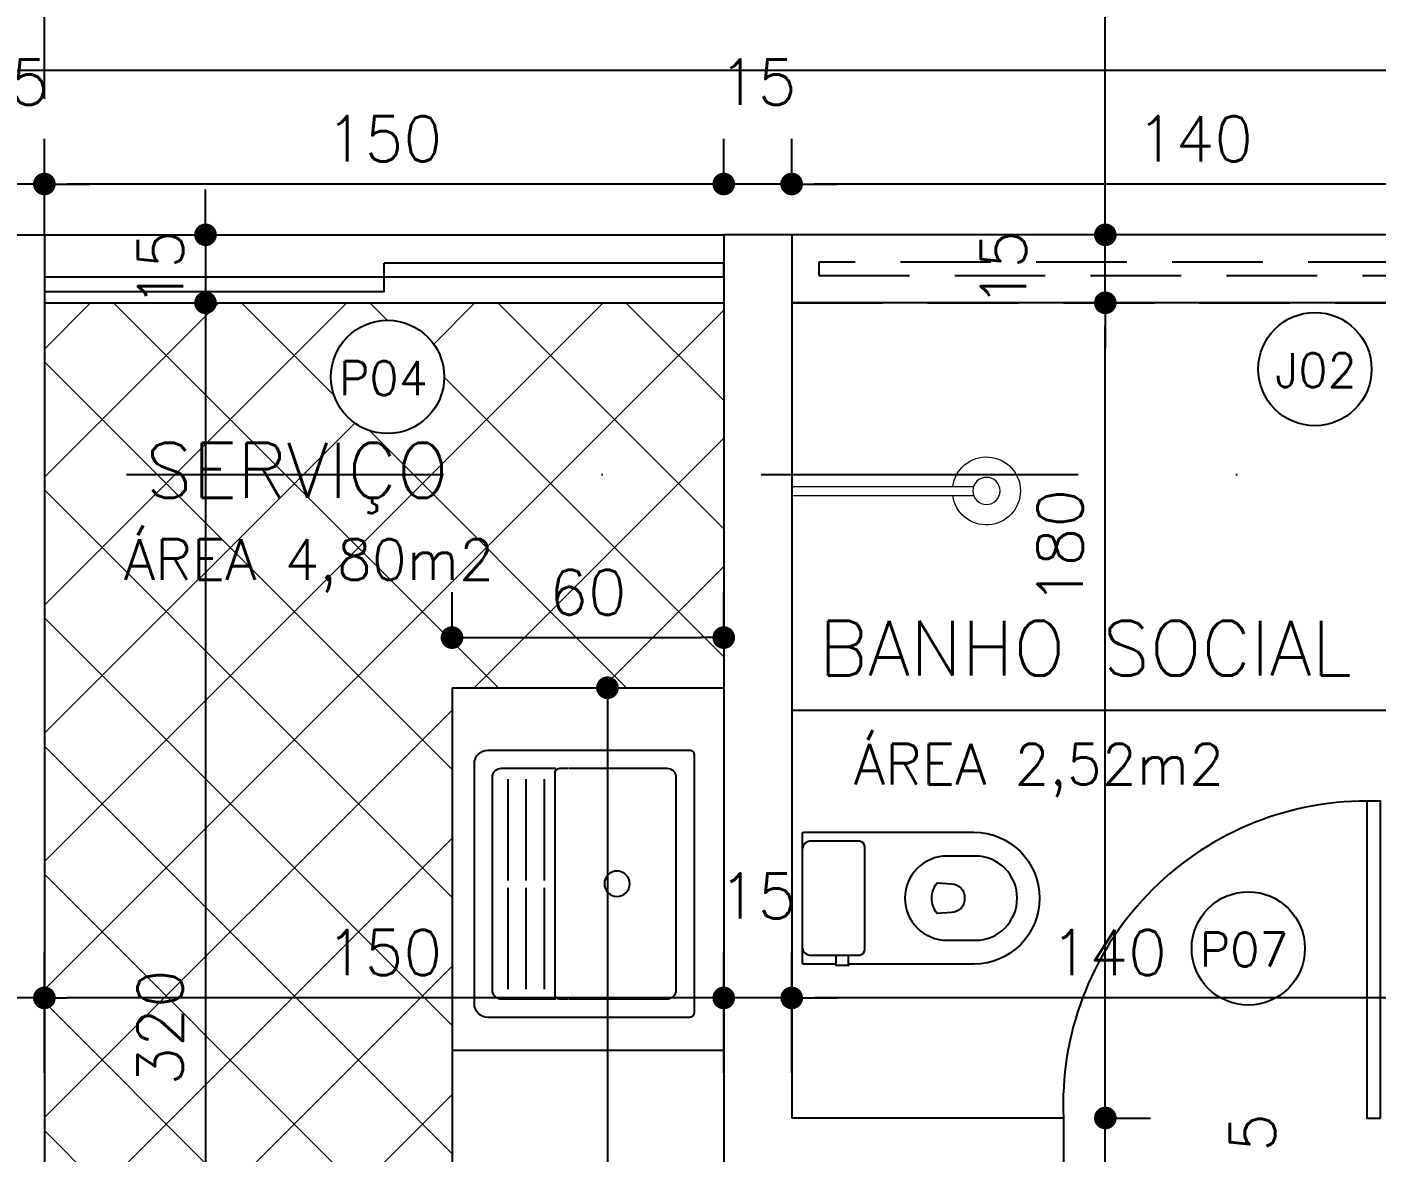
# Model space of a CAD drawing. Header units: inches. Extents: x 580771 to 672494, y 7715997 to 7829530.
# Drawn here: x 654388.3 to 654686.2, y 7728631.1 to 7728879.5 of the extents above; entities that cross this region are included whole.
import ezdxf

# ---------------------------------------------------------------- set-up
doc = ezdxf.new("R2010")
doc.units = ezdxf.units.IN
doc.header["$MEASUREMENT"] = 0
doc.header["$PDMODE"] = 2
doc.linetypes.add('DASHDOTX2', pattern=[2, 1, -0.5, 0, -0.5])
doc.linetypes.add('DASHED2', pattern=[0.375, 0.25, -0.125])
for name, color, linetype in [('01', 1, 'Continuous'), ('02', 2, 'Continuous'), ('04', 4, 'Continuous'), ('1-ARQ-2', 2, 'Continuous'), ('1-ARQ-A', 1, 'Continuous'), ('Block1', 1, 'Continuous'), ('Block2', 2, 'Continuous'), ('Layer1', 1, 'Continuous'), ('Layer3', 3, 'Continuous'), ('NIVEL', 2, 'Continuous'), ('P-02', 2, 'Continuous'), ('P02', 2, 'Continuous'), ('parede', 6, 'Continuous'), ('SIMBOLOS', 2, 'Continuous'), ('VEGETAÇÃO1', 96, 'Continuous')]:
    doc.layers.add(name, color=color, linetype=linetype)
doc.layers.add('ARQ-01', color=1, linetype='Continuous', lineweight=13)
doc.layers.add('ARQ-02', color=2, linetype='Continuous', lineweight=20)
doc.layers.get('01').off()
doc.styles.add('R80E50', font='romans.shx', dxfattribs={"height": 10})
doc.styles.add('ROMANS', font='romans', dxfattribs={"height": 0.2})
doc.dimstyles.new('ARQ50', dxfattribs={"dimscale": 50, "dimtxt": 10, "dimasz": 0.1, "dimexe": 0.2, "dimexo": 0.2, "dimgap": 0.1, "dimtad": 1, "dimdec": 0, "dimzin": 12, "dimdsep": 46, "dimtxsty": 'R80E50', "dimblk1": 'DOT', "dimblk2": 'DOT', "dimsah": 1, "dimcen": 0.4, "dimclrd": 15, "dimclre": 15, "dimclrt": 3, "dimadec": 0, "dimazin": 0, "dimtfac": 1, "dimtdec": 0, "dimtmove": 2, "dimatfit": 3, "dimldrblk": 'DOT', "dimfxl": 0.2, "dimtolj": 1, "dimtzin": 12, "dimarcsym": 0})
pattern_1 = [(37.5, (-15995.2145, 6522.265), (-0.3149667905, 9.634118845), [0, -7.6, 0, -8.5, 0, -8.125]), (7.5, (-15995.215, 6522.265), (8.848883526, 14.110730326), [0, -4.1, 0, -6.85, 0, -2.625]), (327.5, (-16001.3645, 6522.265), (15.570709309, 0.028295268), [0, -2.5, 0, -9, 0, -11.75]), (317.5, (-16001.365, 6522.265), (15.030633023, 4.388377825), [0, -1.25, 0, -5.9, 0, -6.75])]

# ---------------------------------------------------------------- blocks, each defined once
blk = doc.blocks.new('Vaso002c')
at = {"layer": 'Block1'}
for p, q in [((12.45, -18.5), (12.45, -16)), ((15.95, -18.5), (15.95, -16))]:
    blk.add_line(p, q, dxfattribs=at)
blk.add_lwpolyline([(3, -14, 0.324141), (5, -16), (19, -16, 0.333333), (20.5, -14.5), (20.5, 0), (20.5, 14.5, 0.333333), (19, 16), (5, 16, 0.324141), (3, 14, 0.324141)], format="xyb", dxfattribs=at)
for points in [[(63.2, 0, 0.418677), (51.5, 11.8), (43.6, 11.8, 0.411784), (31.7, 0, 0.411784), (43.6, -11.8), (51.5, -11.8, 0.418677)], [(48.5, 0, -0.428571), (44.8, -4), (40.8, -4.3, -0.16754), (39.3, 0, -0.16754), (40.8, 4.3), (44.8, 4, -0.428571)]]:
    blk.add_lwpolyline(points, format="xyb", close=True, dxfattribs=at)
at = {"layer": 'Block2'}
blk.add_lwpolyline([(3, 18.17, -0.329256), (3.38, 18.5), (51.1, 18.5, -0.412623), (69.5, 0, -0.412623), (51.1, -18.5), (15.95, -18.5), (15.95, -18.9), (12.45, -18.9), (12.45, -18.5), (3.38, -18.5, -0.329256), (3, -18.17), (3, -17.25), (3, 0), (3, 17.29)], format="xyb", close=True, dxfattribs=at)
blk = doc.blocks.new('adfADS')
at = {"layer": 'ARQ-02'}
for p, q in [((4240.81, -35963.67), (4280.98, -35963.67)), ((4240.81, -35965.67), (4280.98, -35965.67))]:
    blk.add_line(p, q, dxfattribs=at)
blk.add_circle((4283.81, -35964.67), 3, dxfattribs=at)
blk.add_arc((4283.81, -35964.67), 7.5, 187.6623, 172.3377, dxfattribs=at)
blk = doc.blocks.new('Tanque002c')
at = {"layer": 'Block1'}
for points in [[(25.5, -27.69), (25.5, -6, 0.414214), (23.5, -4), (-23.5, -4, 0.414214), (-25.5, -6), (-25.5, -27.69)], [(-25.5, -27.84), (-25.5, -29.65, 0.414214), (-24.5, -30.65), (-23.25, -30.65), (23.1, -30.65), (24.5, -30.65, 0.414214), (25.5, -29.65), (25.5, -27.84)], [(-25.5, -30.5), (-25.5, -42.5, 0.414214), (-23.5, -44.5)], [(-23.5, -44.5), (23.5, -44.5, 0.414214), (25.5, -42.5), (25.5, -30.5, 0.414214)], [(-23.25, -33.03), (-0.9, -33.03, 0.414214)], [(0.75, -33.03), (23.1, -33.03, 0.414214)], [(-23.25, -37.03), (-0.9, -37.03, 0.414214)], [(0.75, -37.03), (23.1, -37.03, 0.414214)], [(-23.25, -41.03), (-0.9, -41.03, 0.414214)], [(0.75, -41.03), (23.1, -41.03, 0.414214)]]:
    blk.add_lwpolyline(points, format="xyb", dxfattribs=at)
blk.add_circle((0, -17), 2.8, dxfattribs=at)
at = {"layer": 'Block2'}
blk.add_lwpolyline([(-26.5, -48.5), (26.5, -48.5, 0.414214), (29.5, -45.5), (29.5, -1, 0.414214), (28.5, 0), (-28.5, 0, 0.414214), (-29.5, -1), (-29.5, -45.5, 0.414214)], format="xyb", close=True, dxfattribs=at)
blk = doc.blocks.new('_DOT')
at = {"color": 0, "linetype": 'ByBlock'}
blk.add_line((-0.5, 0), (-1, 0), dxfattribs=at)
at = {"color": 0, "linetype": 'ByBlock', "const_width": 0.5}
blk.add_lwpolyline([(-0.25, 0, 1), (0.25, 0, 1)], format="xyb", close=True, dxfattribs=at)
blk = doc.blocks.new('*D188')
at = {"layer": 'Defpoints', "color": 0, "transparency": 16777216}
for p in [(654557.19, 7728844.83), (654557.19, 7728833.61), (654697.19, 7728833.61)]:
    blk.add_point(p, dxfattribs=at)
at = {"layer": 'NIVEL', "color": 15, "lineweight": -2, "transparency": 16777216}
for p, q in [((654557.19, 7728843.61), (654557.19, 7728854.83)), ((654697.19, 7728843.61), (654697.19, 7728854.83)), ((654692.19, 7728844.83), (654562.19, 7728844.83))]:
    blk.add_line(p, q, dxfattribs=at)
at = {"layer": 'NIVEL', "color": 15, "lineweight": -2, "transparency": 16777216, "xscale": 5, "yscale": 5, "zscale": 5, "rotation": 180}
blk.add_blockref('_DOT', (654557.19, 7728844.83), dxfattribs=at)
at = {"layer": 'NIVEL', "color": 15, "lineweight": -2, "transparency": 16777216, "xscale": 5, "yscale": 5, "zscale": 5}
blk.add_blockref('_DOT', (654697.19, 7728844.83), dxfattribs=at)
at = {"layer": 'NIVEL', "color": 3, "transparency": 16777216, "insert": (654646.22, 7728854.83), "char_height": 10, "attachment_point": 5, "style": 'R80E50'}
blk.add_mtext('\\A1;140', dxfattribs=at)
blk = doc.blocks.new('*D189')
at = {"layer": 'Defpoints', "color": 0, "transparency": 16777216}
for p in [(654542.19, 7728844.83), (654542.19, 7728833.61), (654557.19, 7728833.61)]:
    blk.add_point(p, dxfattribs=at)
at = {"layer": 'NIVEL', "color": 15, "lineweight": -2, "transparency": 16777216}
for p, q in [((654542.19, 7728843.61), (654542.19, 7728854.83)), ((654557.19, 7728843.61), (654557.19, 7728854.83)), ((654537.19, 7728844.83), (654532.19, 7728844.83)), ((654557.19, 7728844.83), (654542.19, 7728844.83)), ((654562.19, 7728844.83), (654567.19, 7728844.83))]:
    blk.add_line(p, q, dxfattribs=at)
at = {"layer": 'NIVEL', "color": 15, "lineweight": -2, "transparency": 16777216, "xscale": 5, "yscale": 5, "zscale": 5}
blk.add_blockref('_DOT', (654542.19, 7728844.83), dxfattribs=at)
at = {"layer": 'NIVEL', "color": 15, "lineweight": -2, "transparency": 16777216, "xscale": 5, "yscale": 5, "zscale": 5, "rotation": 180}
blk.add_blockref('_DOT', (654557.19, 7728844.83), dxfattribs=at)
at = {"layer": 'NIVEL', "color": 3, "transparency": 16777216, "insert": (654549.69, 7728867.33), "char_height": 10, "attachment_point": 5, "style": 'R80E50'}
blk.add_mtext('\\A1;15', dxfattribs=at)
blk = doc.blocks.new('*D190')
at = {"layer": 'Defpoints', "color": 0, "transparency": 16777216}
for p in [(654392.19, 7728844.83), (654392.19, 7728833.61), (654542.19, 7728833.61)]:
    blk.add_point(p, dxfattribs=at)
at = {"layer": 'NIVEL', "color": 15, "lineweight": -2, "transparency": 16777216}
for p, q in [((654392.19, 7728843.61), (654392.19, 7728854.83)), ((654542.19, 7728843.61), (654542.19, 7728854.83)), ((654537.19, 7728844.83), (654397.19, 7728844.83))]:
    blk.add_line(p, q, dxfattribs=at)
at = {"layer": 'NIVEL', "color": 15, "lineweight": -2, "transparency": 16777216, "xscale": 5, "yscale": 5, "zscale": 5, "rotation": 180}
blk.add_blockref('_DOT', (654392.19, 7728844.83), dxfattribs=at)
at = {"layer": 'NIVEL', "color": 15, "lineweight": -2, "transparency": 16777216, "xscale": 5, "yscale": 5, "zscale": 5}
blk.add_blockref('_DOT', (654542.19, 7728844.83), dxfattribs=at)
at = {"layer": 'NIVEL', "color": 3, "transparency": 16777216, "insert": (654467.19, 7728854.83), "char_height": 10, "attachment_point": 5, "style": 'R80E50'}
blk.add_mtext('\\A1;150', dxfattribs=at)
blk = doc.blocks.new('*D191')
at = {"layer": 'Defpoints', "color": 0, "transparency": 16777216}
for p in [(654377.19, 7728844.83), (654392.19, 7728833.61), (654377.19, 7728818.61)]:
    blk.add_point(p, dxfattribs=at)
at = {"layer": 'NIVEL', "color": 15, "lineweight": -2, "transparency": 16777216}
for p, q in [((654377.19, 7728828.61), (654377.19, 7728854.83)), ((654392.19, 7728843.61), (654392.19, 7728854.83)), ((654372.19, 7728844.83), (654367.19, 7728844.83)), ((654392.19, 7728844.83), (654377.19, 7728844.83)), ((654397.19, 7728844.83), (654402.19, 7728844.83))]:
    blk.add_line(p, q, dxfattribs=at)
at = {"layer": 'NIVEL', "color": 15, "lineweight": -2, "transparency": 16777216, "xscale": 5, "yscale": 5, "zscale": 5}
blk.add_blockref('_DOT', (654377.19, 7728844.83), dxfattribs=at)
at = {"layer": 'NIVEL', "color": 15, "lineweight": -2, "transparency": 16777216, "xscale": 5, "yscale": 5, "zscale": 5, "rotation": 180}
blk.add_blockref('_DOT', (654392.19, 7728844.83), dxfattribs=at)
at = {"layer": 'NIVEL', "color": 3, "transparency": 16777216, "insert": (654384.69, 7728867.33), "char_height": 10, "attachment_point": 5, "style": 'R80E50'}
blk.add_mtext('\\A1;15', dxfattribs=at)
blk = doc.blocks.new('*D162')
at = {"layer": 'Defpoints', "color": 0, "transparency": 16777216}
for p in [(654042.19, 7728869.91), (654042.19, 7728833.61), (655707.19, 7728833.61)]:
    blk.add_point(p, dxfattribs=at)
at = {"layer": 'NIVEL', "color": 15, "lineweight": -2, "transparency": 16777216}
for p, q in [((654042.19, 7728843.61), (654042.19, 7728879.91)), ((655707.19, 7728843.61), (655707.19, 7728879.91)), ((655702.19, 7728869.91), (654047.19, 7728869.91))]:
    blk.add_line(p, q, dxfattribs=at)
at = {"layer": 'NIVEL', "color": 15, "lineweight": -2, "transparency": 16777216, "xscale": 5, "yscale": 5, "zscale": 5, "rotation": 180}
blk.add_blockref('_DOT', (654042.19, 7728869.91), dxfattribs=at)
at = {"layer": 'NIVEL', "color": 15, "lineweight": -2, "transparency": 16777216, "xscale": 5, "yscale": 5, "zscale": 5}
blk.add_blockref('_DOT', (655707.19, 7728869.91), dxfattribs=at)
at = {"layer": 'NIVEL', "color": 3, "transparency": 16777216, "insert": (654944.89, 7728879.91), "char_height": 10, "attachment_point": 5, "style": 'R80E50'}
blk.add_mtext('\\A1;1665', dxfattribs=at)
blk = doc.blocks.new('*D214')
at = {"color": 15, "lineweight": -2, "transparency": 16777216}
for p, q in [((654557.19, 7728648.61), (654557.19, 7728675.13)), ((654697.19, 7728648.61), (654697.19, 7728675.13)), ((654692.19, 7728665.13), (654562.19, 7728665.13))]:
    blk.add_line(p, q, dxfattribs=at)
at = {"layer": 'Defpoints', "color": 0, "transparency": 16777216}
for p in [(654557.19, 7728665.13), (654557.19, 7728638.61), (654697.19, 7728638.61)]:
    blk.add_point(p, dxfattribs=at)
at = {"color": 15, "lineweight": -2, "transparency": 16777216, "xscale": 5, "yscale": 5, "zscale": 5, "rotation": 180}
blk.add_blockref('_DOT', (654557.19, 7728665.13), dxfattribs=at)
at = {"color": 15, "lineweight": -2, "transparency": 16777216, "xscale": 5, "yscale": 5, "zscale": 5}
blk.add_blockref('_DOT', (654697.19, 7728665.13), dxfattribs=at)
at = {"color": 3, "transparency": 16777216, "insert": (654627.19, 7728675.13), "char_height": 10, "attachment_point": 5, "style": 'R80E50'}
blk.add_mtext('\\A1;140', dxfattribs=at)
blk = doc.blocks.new('*D215')
at = {"color": 15, "lineweight": -2, "transparency": 16777216}
for p, q in [((654542.19, 7728648.61), (654542.19, 7728675.13)), ((654557.19, 7728648.61), (654557.19, 7728675.13)), ((654537.19, 7728665.13), (654532.19, 7728665.13)), ((654557.19, 7728665.13), (654542.19, 7728665.13)), ((654562.19, 7728665.13), (654567.19, 7728665.13))]:
    blk.add_line(p, q, dxfattribs=at)
at = {"layer": 'Defpoints', "color": 0, "transparency": 16777216}
for p in [(654542.19, 7728665.13), (654542.19, 7728638.61), (654557.19, 7728638.61)]:
    blk.add_point(p, dxfattribs=at)
at = {"color": 15, "lineweight": -2, "transparency": 16777216, "xscale": 5, "yscale": 5, "zscale": 5}
blk.add_blockref('_DOT', (654542.19, 7728665.13), dxfattribs=at)
at = {"color": 15, "lineweight": -2, "transparency": 16777216, "xscale": 5, "yscale": 5, "zscale": 5, "rotation": 180}
blk.add_blockref('_DOT', (654557.19, 7728665.13), dxfattribs=at)
at = {"color": 3, "transparency": 16777216, "insert": (654549.69, 7728687.63), "char_height": 10, "attachment_point": 5, "style": 'R80E50'}
blk.add_mtext('\\A1;15', dxfattribs=at)
blk = doc.blocks.new('*D216')
at = {"color": 15, "lineweight": -2, "transparency": 16777216}
for p, q in [((654392.19, 7728648.61), (654392.19, 7728675.13)), ((654542.19, 7728648.61), (654542.19, 7728675.13)), ((654537.19, 7728665.13), (654397.19, 7728665.13))]:
    blk.add_line(p, q, dxfattribs=at)
at = {"layer": 'Defpoints', "color": 0, "transparency": 16777216}
for p in [(654392.19, 7728665.13), (654392.19, 7728638.61), (654542.19, 7728638.61)]:
    blk.add_point(p, dxfattribs=at)
at = {"color": 15, "lineweight": -2, "transparency": 16777216, "xscale": 5, "yscale": 5, "zscale": 5, "rotation": 180}
blk.add_blockref('_DOT', (654392.19, 7728665.13), dxfattribs=at)
at = {"color": 15, "lineweight": -2, "transparency": 16777216, "xscale": 5, "yscale": 5, "zscale": 5}
blk.add_blockref('_DOT', (654542.19, 7728665.13), dxfattribs=at)
at = {"color": 3, "transparency": 16777216, "insert": (654467.19, 7728675.13), "char_height": 10, "attachment_point": 5, "style": 'R80E50'}
blk.add_mtext('\\A1;150', dxfattribs=at)
blk = doc.blocks.new('*D217')
at = {"color": 15, "lineweight": -2, "transparency": 16777216}
for p, q in [((653577.19, 7728648.61), (653577.19, 7728675.13)), ((654392.19, 7728648.61), (654392.19, 7728675.13)), ((654387.19, 7728665.13), (653582.19, 7728665.13))]:
    blk.add_line(p, q, dxfattribs=at)
at = {"layer": 'Defpoints', "color": 0, "transparency": 16777216}
for p in [(653577.19, 7728665.13), (653577.19, 7728638.61), (654392.19, 7728638.61)]:
    blk.add_point(p, dxfattribs=at)
at = {"color": 15, "lineweight": -2, "transparency": 16777216, "xscale": 5, "yscale": 5, "zscale": 5, "rotation": 180}
blk.add_blockref('_DOT', (653577.19, 7728665.13), dxfattribs=at)
at = {"color": 15, "lineweight": -2, "transparency": 16777216, "xscale": 5, "yscale": 5, "zscale": 5}
blk.add_blockref('_DOT', (654392.19, 7728665.13), dxfattribs=at)
at = {"color": 3, "transparency": 16777216, "insert": (653984.69, 7728675.13), "char_height": 10, "attachment_point": 5, "style": 'R80E50'}
blk.add_mtext('\\A1;815', dxfattribs=at)
blk = doc.blocks.new('*D118')
at = {"layer": 'Defpoints', "color": 0, "transparency": 16777216}
for p in [(654542.19, 7728744.68), (654482.19, 7728733.61), (654542.19, 7728733.61)]:
    blk.add_point(p, dxfattribs=at)
at = {"layer": 'NIVEL', "color": 15, "lineweight": -2, "transparency": 16777216}
for p, q in [((654482.19, 7728743.61), (654482.19, 7728754.68)), ((654542.19, 7728743.61), (654542.19, 7728754.68)), ((654487.19, 7728744.68), (654537.19, 7728744.68))]:
    blk.add_line(p, q, dxfattribs=at)
at = {"layer": 'NIVEL', "color": 15, "lineweight": -2, "transparency": 16777216, "xscale": 5, "yscale": 5, "zscale": 5, "rotation": 180}
blk.add_blockref('_DOT', (654482.19, 7728744.68), dxfattribs=at)
at = {"layer": 'NIVEL', "color": 15, "lineweight": -2, "transparency": 16777216, "xscale": 5, "yscale": 5, "zscale": 5}
blk.add_blockref('_DOT', (654542.19, 7728744.68), dxfattribs=at)
at = {"layer": 'NIVEL', "color": 3, "transparency": 16777216, "insert": (654512.19, 7728754.68), "char_height": 10, "attachment_point": 5, "style": 'R80E50'}
blk.add_mtext('\\A1;60', dxfattribs=at)
blk = doc.blocks.new('*D98')
at = {"layer": 'Defpoints', "color": 0, "transparency": 16777216}
for p in [(654617.19, 7728638.61), (654626.44, 7728638.61), (654617.19, 7728623.61)]:
    blk.add_point(p, dxfattribs=at)
at = {"layer": 'NIVEL', "color": 15, "lineweight": -2, "transparency": 16777216}
for p, q in [((654626.44, 7728643.61), (654626.44, 7728648.61)), ((654626.44, 7728623.61), (654626.44, 7728638.61)), ((654627.19, 7728638.61), (654636.44, 7728638.61)), ((654627.19, 7728623.61), (654636.44, 7728623.61)), ((654626.44, 7728618.61), (654626.44, 7728613.61))]:
    blk.add_line(p, q, dxfattribs=at)
at = {"layer": 'NIVEL', "color": 15, "lineweight": -2, "transparency": 16777216, "xscale": 5, "yscale": 5, "zscale": 5}
for p, rotation in [((654626.44, 7728638.61), 270), ((654626.44, 7728623.61), 90)]:
    blk.add_blockref('_DOT', p, dxfattribs=dict(at, rotation=rotation))
at = {"layer": 'NIVEL', "color": 3, "transparency": 16777216, "insert": (654658.94, 7728631.11), "char_height": 10, "attachment_point": 5, "rotation": 90, "style": 'R80E50'}
blk.add_mtext('\\A1;15', dxfattribs=at)
blk = doc.blocks.new('*D1020')
at = {"layer": 'Defpoints', "color": 0, "transparency": 16777216}
for p in [(654626.44, 7728818.61), (654627.19, 7728818.61), (654617.19, 7728638.61)]:
    blk.add_point(p, dxfattribs=at)
at = {"layer": 'NIVEL', "color": 15, "lineweight": -2, "transparency": 16777216}
for p, q in [((654617.19, 7728818.61), (654616.44, 7728818.61)), ((654626.44, 7728643.61), (654626.44, 7728813.61)), ((654627.19, 7728638.61), (654636.44, 7728638.61))]:
    blk.add_line(p, q, dxfattribs=at)
at = {"layer": 'NIVEL', "color": 15, "lineweight": -2, "transparency": 16777216, "xscale": 5, "yscale": 5, "zscale": 5}
for p, rotation in [((654626.44, 7728818.61), 90), ((654626.44, 7728638.61), 270)]:
    blk.add_blockref('_DOT', p, dxfattribs=dict(at, rotation=rotation))
at = {"layer": 'NIVEL', "color": 3, "transparency": 16777216, "insert": (654616.44, 7728764.68), "char_height": 10, "attachment_point": 5, "rotation": 90, "style": 'R80E50'}
blk.add_mtext('\\A1;180', dxfattribs=at)
blk = doc.blocks.new('*D1021')
at = {"layer": 'Defpoints', "color": 0, "transparency": 16777216}
for p in [(654626.44, 7728833.61), (654627.75, 7728833.61), (654627.19, 7728818.61)]:
    blk.add_point(p, dxfattribs=at)
at = {"layer": 'NIVEL', "color": 15, "lineweight": -2, "transparency": 16777216}
for p, q in [((654626.44, 7728838.61), (654626.44, 7728843.61)), ((654617.75, 7728833.61), (654616.44, 7728833.61)), ((654626.44, 7728818.61), (654626.44, 7728833.61)), ((654617.19, 7728818.61), (654616.44, 7728818.61)), ((654626.44, 7728813.61), (654626.44, 7728808.61))]:
    blk.add_line(p, q, dxfattribs=at)
at = {"layer": 'NIVEL', "color": 15, "lineweight": -2, "transparency": 16777216, "xscale": 5, "yscale": 5, "zscale": 5}
for p, rotation in [((654626.44, 7728833.61), 270), ((654626.44, 7728818.61), 90)]:
    blk.add_blockref('_DOT', p, dxfattribs=dict(at, rotation=rotation))
at = {"layer": 'NIVEL', "color": 3, "transparency": 16777216, "insert": (654603.94, 7728826.11), "char_height": 10, "attachment_point": 5, "rotation": 90, "style": 'R80E50'}
blk.add_mtext('\\A1;15', dxfattribs=at)
blk = doc.blocks.new('*D1022')
at = {"layer": 'Defpoints', "color": 0, "transparency": 16777216}
for p in [(654616.43, 7729079.1), (654626.44, 7729079.1), (654627.75, 7728833.61)]:
    blk.add_point(p, dxfattribs=at)
at = {"layer": 'NIVEL', "color": 15, "lineweight": -2, "transparency": 16777216}
for p, q in [((654626.43, 7729079.1), (654636.44, 7729079.1)), ((654626.44, 7728838.61), (654626.44, 7729074.1)), ((654617.75, 7728833.61), (654616.44, 7728833.61))]:
    blk.add_line(p, q, dxfattribs=at)
at = {"layer": 'NIVEL', "color": 15, "lineweight": -2, "transparency": 16777216, "xscale": 5, "yscale": 5, "zscale": 5}
for p, rotation in [((654626.44, 7729079.1), 90), ((654626.44, 7728833.61), 270)]:
    blk.add_blockref('_DOT', p, dxfattribs=dict(at, rotation=rotation))
at = {"layer": 'NIVEL', "color": 3, "transparency": 16777216, "insert": (654616.44, 7728956.35), "char_height": 10, "attachment_point": 5, "rotation": 90, "style": 'R80E50'}
blk.add_mtext('\\A1;245', dxfattribs=at)
blk = doc.blocks.new('*D1024')
at = {"layer": 'Defpoints', "color": 0, "transparency": 16777216}
for p in [(654392.19, 7728833.61), (654392.19, 7728818.61), (654427.77, 7728818.61)]:
    blk.add_point(p, dxfattribs=at)
at = {"layer": 'NIVEL', "color": 15, "lineweight": -2, "transparency": 16777216}
for p, q in [((654427.77, 7728838.61), (654427.77, 7728843.61)), ((654402.19, 7728833.61), (654437.77, 7728833.61)), ((654427.77, 7728833.61), (654427.77, 7728818.61)), ((654402.19, 7728818.61), (654437.77, 7728818.61)), ((654427.77, 7728813.61), (654427.77, 7728808.61))]:
    blk.add_line(p, q, dxfattribs=at)
at = {"layer": 'NIVEL', "color": 15, "lineweight": -2, "transparency": 16777216, "xscale": 5, "yscale": 5, "zscale": 5}
for p, rotation in [((654427.77, 7728833.61), 270), ((654427.77, 7728818.61), 90)]:
    blk.add_blockref('_DOT', p, dxfattribs=dict(at, rotation=rotation))
at = {"layer": 'NIVEL', "color": 3, "transparency": 16777216, "insert": (654417.84, 7728826.11), "char_height": 10, "attachment_point": 5, "rotation": 90, "style": 'R80E50'}
blk.add_mtext('\\A1;15', dxfattribs=at)
blk = doc.blocks.new('*D1034')
at = {"layer": 'Defpoints', "color": 0, "transparency": 16777216}
for p in [(654392.19, 7728818.61), (654403.69, 7728498.61), (654427.77, 7728498.61)]:
    blk.add_point(p, dxfattribs=at)
at = {"layer": 'NIVEL', "color": 15, "lineweight": -2, "transparency": 16777216}
for p, q in [((654402.19, 7728818.61), (654437.77, 7728818.61)), ((654427.77, 7728813.61), (654427.77, 7728503.61)), ((654413.69, 7728498.61), (654437.77, 7728498.61))]:
    blk.add_line(p, q, dxfattribs=at)
at = {"layer": 'NIVEL', "color": 15, "lineweight": -2, "transparency": 16777216, "xscale": 5, "yscale": 5, "zscale": 5}
for p, rotation in [((654427.77, 7728818.61), 90), ((654427.77, 7728498.61), 270)]:
    blk.add_blockref('_DOT', p, dxfattribs=dict(at, rotation=rotation))
at = {"layer": 'NIVEL', "color": 3, "transparency": 16777216, "insert": (654417.77, 7728658.61), "char_height": 10, "attachment_point": 5, "rotation": 90, "style": 'R80E50'}
blk.add_mtext('\\A1;320', dxfattribs=at)
blk = doc.blocks.new('*D1037')
at = {"layer": 'Defpoints', "color": 0, "transparency": 16777216}
for p in [(654482.19, 7728733.61), (654482.19, 7728498.61), (654516.52, 7728498.61)]:
    blk.add_point(p, dxfattribs=at)
at = {"layer": 'NIVEL', "color": 15, "lineweight": -2, "transparency": 16777216}
for p, q in [((654492.19, 7728733.61), (654526.52, 7728733.61)), ((654516.52, 7728728.61), (654516.52, 7728503.61)), ((654492.19, 7728498.61), (654526.52, 7728498.61))]:
    blk.add_line(p, q, dxfattribs=at)
at = {"layer": 'NIVEL', "color": 15, "lineweight": -2, "transparency": 16777216, "xscale": 5, "yscale": 5, "zscale": 5}
for p, rotation in [((654516.52, 7728733.61), 90), ((654516.52, 7728498.61), 270)]:
    blk.add_blockref('_DOT', p, dxfattribs=dict(at, rotation=rotation))
at = {"layer": 'NIVEL', "color": 3, "transparency": 16777216, "insert": (654506.52, 7728616.11), "char_height": 10, "attachment_point": 5, "rotation": 90, "style": 'R80E50'}
blk.add_mtext('\\A1;235', dxfattribs=at)

msp = doc.modelspace()

# ---------------------------------------------------------------- hatches: boundary and pattern name
at = {"layer": 'ARQ-01'}
h = msp.add_hatch(dxfattribs=at)
h.set_pattern_fill('_USER', color=256, scale=20, angle=45, style=0, double=1, pattern_type=0)
h.set_pattern_definition([(45, (-135.548, -41193.46), (-14.142135624, 14.142135624), []), (135, (-135.548, -41193.46), (-14.142135624, -14.142135624), [])])
h.paths.add_polyline_path([(654482.193, 7728667.635), (654392.193, 7728667.635), (654392.193, 7728498.605), (654402.193, 7728498.605), (654402.193, 7728568.605), (654405.193, 7728568.605, -0.4270979), (654472.193, 7728498.605), (654482.193, 7728498.605)])
h.paths.add_polyline_path([(654482.193, 7728733.605), (654542.193, 7728733.605), (654542.193, 7728818.605), (654392.193, 7728818.605), (654392.193, 7728667.635), (654482.193, 7728667.635)])
h.paths.add_polyline_path([(654455.467, 7728802.234, -1), (654480.467, 7728802.234, -1)], flags=16)
h.paths.add_polyline_path([(654425.266, 7728643.248), (654425.266, 7728673.962), (654410.266, 7728673.962), (654410.266, 7728643.248)], flags=9)
h.paths.add_polyline_path([(654452.551, 7728667.629), (654481.836, 7728667.629), (654481.836, 7728682.629), (654452.551, 7728682.629)], flags=9)
h.paths.add_polyline_path([(654456.788, 7728796.355), (654480.181, 7728796.355), (654480.181, 7728807.605), (654456.788, 7728807.605)], flags=24)
h.paths.add_polyline_path([(654407.479, 7728752.438), (654503.264, 7728752.438), (654503.264, 7728769.366), (654407.479, 7728769.366)], flags=24)
h.paths.add_polyline_path([(654414.282, 7728769.495), (654493.22, 7728769.495), (654493.22, 7728793.695), (654414.282, 7728793.695)], flags=24)
at = {"layer": 'VEGETAÇÃO1'}
h = msp.add_hatch(dxfattribs=at)
h.set_pattern_fill('AR-SAND', color=256, scale=5, style=0)
h.set_pattern_definition(pattern_1)
h.paths.add_polyline_path([(656219.712, 7729077.188), (653247.193, 7729077.188), (653247.193, 7729018.11), (656219.712, 7729018.11)])
h.paths.add_polyline_path([(653172.092, 7727708.921), (653620.827, 7727708.921), (653620.827, 7727781.714), (653172.092, 7727781.714)], flags=9)
h.paths.add_polyline_path([(654089.672, 7727765.482), (654575.264, 7727765.482), (654575.264, 7727838.274), (654089.672, 7727838.274)], flags=9)
h.paths.add_polyline_path([(654168.845, 7728479.622), (654654.438, 7728479.622), (654654.438, 7728552.415), (654168.845, 7728552.415)], flags=9)
h.paths.add_polyline_path([(652953.962, 7728488.927), (653402.697, 7728488.927), (653402.697, 7728561.72), (652953.962, 7728561.72)], flags=9)
h.paths.add_polyline_path([(654111.314, 7727852.972), (654558.576, 7727852.972), (654558.576, 7727950.472), (654111.314, 7727950.472)], flags=9)
h.paths.add_polyline_path([(653196.039, 7727793.669), (653646.396, 7727793.669), (653646.396, 7727891.169), (653196.039, 7727891.169)], flags=9)
h.paths.add_polyline_path([(652982.593, 7728563.801), (653429.855, 7728563.801), (653429.855, 7728661.301), (652982.593, 7728661.301)], flags=9)
h.paths.add_polyline_path([(654217.81, 7728559.254), (654646.5, 7728559.254), (654646.5, 7728656.754), (654217.81, 7728656.754)], flags=9)
h = msp.add_hatch(dxfattribs=at)
h.set_pattern_fill('AR-SAND', color=256, scale=5, style=0)
h.set_pattern_definition(pattern_1)
h.paths.add_polyline_path([(656372.876, 7728304.935), (655842.29, 7728303.525), (655842.741, 7728133.605), (655842.741, 7727948.605), (656007.741, 7727948.605), (656007.741, 7727668.605), (656499.083, 7727668.605)])
h.paths.add_polyline_path([(654168.845, 7728479.622), (654654.438, 7728479.622), (654654.438, 7728552.415), (654168.845, 7728552.415)], flags=9)
h.paths.add_polyline_path([(652953.962, 7728488.927), (653402.697, 7728488.927), (653402.697, 7728561.72), (652953.962, 7728561.72)], flags=9)
h.paths.add_polyline_path([(652982.593, 7728563.801), (653429.855, 7728563.801), (653429.855, 7728661.301), (652982.593, 7728661.301)], flags=9)
h.paths.add_polyline_path([(654217.81, 7728559.254), (654646.5, 7728559.254), (654646.5, 7728656.754), (654217.81, 7728656.754)], flags=9)

# ---------------------------------------------------------------- linework, layer by layer
at = {"layer": '04', "linetype": 'DASHDOTX2', "ltscale": 70}
msp.add_line((651188.025, 7728780.69), (656411.669, 7728780.69), dxfattribs=at)
at = {"layer": '1-ARQ-2'}
for p, q in [((654482.193, 7728733.605), (654482.193, 7728498.605)), ((654482.193, 7728733.605), (654542.193, 7728733.605)), ((654697.193, 7728728.605), (654557.193, 7728728.605)), ((654482.193, 7728653.605), (654542.193, 7728653.605))]:
    msp.add_line(p, q, dxfattribs=at)
for points in [[(654542.193, 7728824.225), (654392.193, 7728824.225), (654392.193, 7728821.062), (654467.193, 7728821.062), (654467.193, 7728827.388)], [(654542.193, 7728824.225), (654542.193, 7728827.388), (654467.193, 7728827.388)], [(654687.193, 7728638.605), (654687.193, 7728708.605), (654684.193, 7728708.605), (654684.193, 7728638.605), (654687.193, 7728638.605)]]:
    msp.add_lwpolyline(points, dxfattribs=at)
at = {"layer": '1-ARQ-A'}
for p, q in [((654392.193, 7728833.605), (654542.193, 7728833.605)), ((654392.193, 7728818.605), (654542.193, 7728818.605))]:
    msp.add_line(p, q, dxfattribs=at)
msp.add_arc((654684.193, 7728641.541), 67.064, 90, 182.5089, dxfattribs=at)
at = {"layer": 'Layer1', "linetype": 'DASHED2', "ltscale": 80}
msp.add_line((654392.193, 7728833.605), (654392.193, 7728913.605), dxfattribs=at)
for points in [[(654697.193, 7728818.605), (654697.193, 7728833.605), (654557.193, 7728833.605), (654557.193, 7728818.605)], [(654691.193, 7728824.605), (654691.193, 7728827.605), (654563.193, 7728827.605), (654563.193, 7728824.605)]]:
    msp.add_lwpolyline(points, close=True, dxfattribs=at)
at = {"layer": 'parede'}
for p, q in [((654317.193, 7728833.605), (654392.193, 7728833.605)), ((654392.193, 7728833.605), (654392.193, 7728498.605)), ((654772.193, 7728833.605), (654542.193, 7728833.605)), ((654542.193, 7728833.605), (654542.193, 7728498.605)), ((654557.193, 7728833.605), (654557.193, 7728638.605)), ((654697.193, 7728818.605), (654557.193, 7728818.605)), ((654617.193, 7728638.605), (654557.193, 7728638.605)), ((654617.193, 7728638.605), (654617.193, 7728623.605))]:
    msp.add_line(p, q, dxfattribs=at)
at = {"layer": 'SIMBOLOS', "color": 2}
for centre in [(654467.967, 7728802.234), (654672.719, 7728803.967), (654658.008, 7728676.058)]:
    msp.add_circle(centre, 12.5, dxfattribs=at)

# ---------------------------------------------------------------- block references
at = {"layer": '01', "xscale": 0.7874015748038801, "yscale": 0.7874015748038801, "zscale": 0.7874015748038801}
msp.add_blockref('Vaso002c', (654557.193, 7728687.15), dxfattribs=at)
at = {"layer": 'P-02', "xscale": -1, "rotation": 270}
msp.add_blockref('Tanque002c', (654535.626, 7728690.334), dxfattribs=at)
at = {"layer": 'P02', "xscale": -1, "rotation": 180}
msp.add_blockref('adfADS', (650316.381, 7692812.395), dxfattribs=at)

# ---------------------------------------------------------------- texts
at = {"layer": '02', "char_height": 9, "width": 104.16053, "attachment_point": 7, "style": 'R80E50'}
for s, insert in [('\\pt63;{\\C2;ÁREA 4,80m2}', (654409.729, 7728754.688)), ('\\pt63;{\\C2;ÁREA 2,52m2}', (654570.895, 7728709.496))]:
    msp.add_mtext(s, dxfattribs=dict(at, insert=insert))
at = {"layer": 'Layer3', "style": 'R80E50'}
for s, p in [('SERVIÇO', (654414.527, 7728775.555)), ('BANHO SOCIAL', (654563.136, 7728736.287))]:
    msp.add_text(s, height=12.1, dxfattribs=at).set_placement(p)
at = {"layer": 'SIMBOLOS', "color": 2, "style": 'ROMANS'}
for s, p in [('P04', (654457.235, 7728798.23)), ('J02', (654663.934, 7728799.963)), ('P07', (654647.275, 7728672.054))]:
    msp.add_text(s, height=7.5, dxfattribs=at).set_placement(p)

# ---------------------------------------------------------------- dimensions: what is measured, and where the dimension line sits
at = {"color": 4}
for base, p1, p2, picture, middle in [((654542.193, 7728665.129), (654557.193, 7728638.605), (654542.193, 7728638.605), '*D215', (654549.693, 7728687.629)), ((653577.193, 7728665.129), (654392.193, 7728638.605), (653577.193, 7728638.605), '*D217', (653984.693, 7728675.129)), ((654392.193, 7728665.129), (654542.193, 7728638.605), (654392.193, 7728638.605), '*D216', (654467.193, 7728675.129)), ((654557.193, 7728665.129), (654697.193, 7728638.605), (654557.193, 7728638.605), '*D214', (654627.193, 7728675.129))]:
    dim = msp.add_linear_dim(base=base, p1=p1, p2=p2, dimstyle='ARQ50', dxfattribs=at)
    dim.commit()
    dim.dimension.update_dxf_attribs({"geometry": picture, "text_midpoint": middle})
at = {"layer": 'NIVEL', "color": 4}
for base, p1, p2, picture, middle in [((654626.437, 7729079.099), (654627.748, 7728833.605), (654616.431, 7729079.099), '*D1022', (654616.437, 7728956.352)), ((654626.437, 7728833.605), (654627.193, 7728818.605), (654627.748, 7728833.605), '*D1021', (654603.937, 7728826.105)), ((654427.766, 7728498.605), (654392.193, 7728818.605), (654403.693, 7728498.605), '*D1034', (654417.766, 7728658.605)), ((654516.52, 7728498.605), (654482.193, 7728733.605), (654482.193, 7728498.605), '*D1037', (654506.52, 7728616.105)), ((654626.437, 7728638.605), (654617.193, 7728623.605), (654617.193, 7728638.605), '*D98', (654658.937, 7728631.105))]:
    dim = msp.add_linear_dim(base=base, p1=p1, p2=p2, angle=90, dimstyle='ARQ50', dxfattribs=at)
    dim.commit()
    dim.dimension.update_dxf_attribs({"geometry": picture, "text_midpoint": middle})
for base, p1, p2, picture, middle in [((654042.193, 7728869.907), (655707.193, 7728833.605), (654042.193, 7728833.605), '*D162', (654944.894, 7728879.907)), ((654557.193, 7728844.834), (654697.193, 7728833.605), (654557.193, 7728833.605), '*D188', (654646.224, 7728854.834))]:
    dim = msp.add_linear_dim(base=base, p1=p1, p2=p2, dimstyle='ARQ50', dxfattribs=at)
    dim.commit()
    dim.dimension.update_dxf_attribs({"geometry": picture, "text_midpoint": middle, "dimtype": 160})
for base, p1, p2, picture, middle in [((654377.193, 7728844.834), (654392.193, 7728833.605), (654377.193, 7728818.605), '*D191', (654384.693, 7728867.334)), ((654542.193, 7728844.834), (654557.193, 7728833.605), (654542.193, 7728833.605), '*D189', (654549.693, 7728867.334)), ((654392.193, 7728844.834), (654542.193, 7728833.605), (654392.193, 7728833.605), '*D190', (654467.193, 7728854.834)), ((654542.193, 7728744.681), (654482.193, 7728733.605), (654542.193, 7728733.605), '*D118', (654512.193, 7728754.681))]:
    dim = msp.add_linear_dim(base=base, p1=p1, p2=p2, dimstyle='ARQ50', dxfattribs=at)
    dim.commit()
    dim.dimension.update_dxf_attribs({"geometry": picture, "text_midpoint": middle})
for base, p1, p2, picture, middle in [((654427.766, 7728818.605), (654392.193, 7728833.605), (654392.193, 7728818.605), '*D1024', (654417.844, 7728826.105)), ((654626.437, 7728818.605), (654617.193, 7728638.605), (654627.193, 7728818.605), '*D1020', (654616.437, 7728764.675))]:
    dim = msp.add_linear_dim(base=base, p1=p1, p2=p2, angle=90, dimstyle='ARQ50', dxfattribs=at)
    dim.commit()
    dim.dimension.update_dxf_attribs({"geometry": picture, "text_midpoint": middle, "dimtype": 160})

doc.saveas('drawing.dxf')
